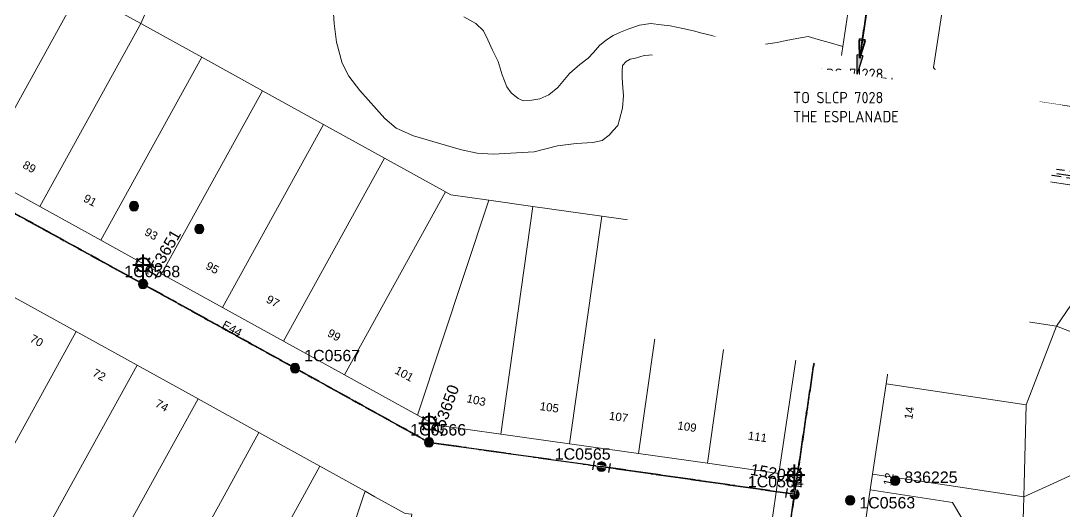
# Model space of a CAD drawing. Header units: metres. Extents: x 299834 to 302538, y 6172833 to 6174390.
# Drawn here: x 300750.6 to 300978.9, y 6173502.1 to 6173609.4 of the extents above; entities that cross this region are included whole.
import ezdxf
from ezdxf.enums import TextEntityAlignment as Align

# ---------------------------------------------------------------- set-up
doc = ezdxf.new("R2010")
doc.units = ezdxf.units.M
doc.linetypes.add('Cable Exist OH', pattern=[1, 1, 0])
doc.linetypes.add('Cable Exist UG', pattern=[8.2, 4, -1.2, 1.8, -1.2])
doc.layers.get('0').update_dxf_attribs({"color": 6})
doc.layers.add('Cadastre Land Parcels_SP_EXT', color=9, linetype='Continuous', lineweight=5)
doc.layers.add('Cadastre Roads_SP_EXT', color=9, linetype='Continuous', lineweight=5)
for name, color, linetype in [('Equip_SP_HV_EXT', 7, 'Continuous'), ('Equip_SP_SL_EXT', 7, 'Continuous'), ('Mains_HV_EXT', 7, 'Continuous'), ('Mains_LV_EXT', 7, 'Continuous'), ('Mains_SL_EXT', 7, 'Continuous'), ('Notes_HV_MISC', 7, 'Continuous'), ('Notes_LV_MISC', 7, 'Continuous'), ('Notes_SL_MISC', 7, 'Continuous'), ('OH_Details_SP_MISC', 7, 'Continuous'), ('SupportsOH_SP_TR_HV_LV_SL_EXT', 7, 'Continuous'), ('SupportsUG_SP_LV_SL_EXT', 7, 'Continuous')]:
    doc.layers.add(name, color=color, linetype=linetype)
doc.styles.add('COLUMN_LABEL', font='arial.ttf')
doc.styles.add('HVSW_LABEL', font='arial.ttf')
doc.styles.add('iecARIAL', font='arial.ttf', dxfattribs={"height": 2})
doc.styles.add('iecISOCP', font='isocp.shx')
doc.styles.add('POLE_LABEL', font='arial.ttf')
doc.styles.get("Standard").update_dxf_attribs({"font": 'arial.ttf'})

# ---------------------------------------------------------------- blocks, each defined once
blk = doc.blocks.new('COLUMN_EXT')
blk.add_hatch(color=256).paths.add_polyline_path([(-1.49, 1.48), (-1.49, -1.49), (1.48, -1.49), (1.48, 1.48)])
blk.add_lwpolyline([(-1.49, -1.49), (1.48, -1.49), (1.48, 1.48), (-1.49, 1.48)], close=True)
for tag, height, style, flags, p in [('ASSET_NUM', 2.5, 'COLUMN_LABEL', 8, (2, 2)), ('STRUCTURE_PLANT_NUMBER', 0.2, 'POLE_LABEL', 9, (1.81, 0.03)), ('STREET_CODE', 0.2, 'COLUMN_LABEL', 9, (1.81, -0.2))]:
    blk.add_attdef(tag, text='', height=height, dxfattribs=dict(style=style, flags=flags)).set_placement(p, align=Align.MIDDLE_LEFT)
at = {"flags": 1}
blk.add_attdef('Z', (1.81, -2.35), '', height=0.2, dxfattribs=at)
at = {"flags": 9}
for tag, p in [('COLUMN_TYPE', (1.81, -0.4)), ('OWNED_BY', (1.81, -0.6)), ('STATE', (1.81, -0.8)), ('USAGE', (1.81, -1)), ('STREETNAME', (1.81, -1.6)), ('SUBURB', (1.81, -1.8)), ('LEGEND', (1.81, -1.2)), ('LOCATION', (1.81, -1.4)), ('NOTES', (1.81, -2))]:
    blk.add_attdef(tag, text='', height=0.2, dxfattribs=at).set_placement(p, align=Align.MIDDLE_LEFT)
blk = doc.blocks.new('SL_LANTERN_EXT')
at = {"lineweight": 40}
for p, q in [((-1.46, 5.68), (-1.06, 5.28)), ((0, 1.97), (0, 6.47)), ((1.46, 5.68), (1.06, 5.28)), ((-2.25, 4.22), (2.25, 4.22)), ((-1.46, 2.76), (-1.06, 3.16)), ((0, 0), (0, 2.72)), ((1.46, 2.76), (1.06, 3.16))]:
    blk.add_line(p, q, dxfattribs=at)
blk.add_circle((0, 4.22), 1.5, dxfattribs=at)
at = {"style": 'iecARIAL', "flags": 8}
blk.add_attdef('ASSET_NUM', (1.5, 1.5), '', height=2.5, dxfattribs=at)
for tag, p, height, flags in [('OPERATING_VOLTAGE', (0.98, -1.65), 0.2, 9), ('ORIENTATION', (0.98, -1.85), 0.2, 9), ('OWNED_BY', (0.98, -2.05), 0.2, 9), ('STATE', (0.98, -2.25), 0.2, 9), ('CONSTRUCTED_VOLTAGE', (0.98, -0.65), 0.2, 9), ('CONTROL_TYPE', (0.98, -0.85), 0.2, 9), ('LANTERN_PURPOSE', (0.98, -1.05), 0.2, 9), ('LANTERN_TYPE', (0.98, -1.25), 0.2, 9), ('NO_PHASES', (0.98, -1.45), 0.2, 9), ('USAGE', (0.98, -2.45), 0.2, 9), ('LNUMBER', (2.18, -3.25), 2.5, 8), ('CEXIST', (0.98, -2.65), 0.2, 9), ('CNEW', (0.98, -2.85), 0.2, 9), ('CNUMBER', (0.98, -3.05), 0.2, 9), ('CREMOVE', (0.98, -3.25), 0.2, 9), ('CREPLACE', (0.98, -3.45), 0.2, 9), ('LKINGHEIGHT', (0.98, -3.65), 0.2, 9), ('LBRACKET', (0.98, -3.85), 0.2, 9), ('LBRACKETVOCAB', (0.98, -4.05), 0.2, 9), ('LCATEGORY', (0.98, -4.25), 0.2, 9), ('LCHARGE1', (0.98, -4.45), 0.2, 9), ('LCHARGE1PERCENT', (0.98, -4.65), 0.2, 9), ('LCHARGE2', (0.98, -4.85), 0.2, 9), ('LCHARGE2PERCENT', (0.98, -5.05), 0.2, 9), ('LCHARGE3', (0.98, -5.25), 0.2, 9), ('LCHARGE3PERCENT', (0.98, -5.45), 0.2, 9), ('LEXIST', (0.98, -5.65), 0.2, 9), ('LLAMP', (0.98, -5.85), 0.2, 9), ('LLAMPVOCAB', (0.98, -6.05), 0.2, 9), ('LMAST', (0.98, -6.25), 0.2, 9), ('LMASTVOCAB', (0.98, -6.45), 0.2, 9), ('LNEW', (0.98, -6.65), 0.2, 9), ('LANTNUMBER', (0.98, -6.85), 0.2, 9), ('STREETNAME', (0.98, -9.25), 0.2, 9), ('LOUTREACH', (0.98, -7.25), 0.2, 9), ('LOUTREACHVOCAB', (0.98, -7.45), 0.2, 9), ('LRATECODE', (0.98, -7.65), 0.2, 9), ('LREMOVE', (0.98, -7.85), 0.2, 9), ('LREPLACE', (0.98, -8.05), 0.2, 9), ('LTYPE', (0.98, -8.25), 0.2, 9), ('LTYPEVOCAB', (0.98, -8.45), 0.2, 9), ('LEGEND', (0.98, -8.65), 0.2, 9), ('LOCATION', (0.98, -8.85), 0.2, 9), ('NOTES', (0.98, -9.05), 0.2, 9), ('SUBURB', (0.98, -9.45), 0.2, 1)]:
    blk.add_attdef(tag, p, '', height=height, dxfattribs=dict(flags=flags))
blk = doc.blocks.new('SL_NIGHTWATCH_EXT')
at = {"lineweight": 40}
h = blk.add_hatch(color=256, dxfattribs=at)
h.paths.add_polyline_path([(0.39, 1.96, 0.098491), (-0.39, 1.96), (-0.2, 0.98, -0.098491), (0.19, 0.98)])
h.paths.add_polyline_path([(0.55, 0.83, -0.098491), (0.83, 0.56), (1.66, 1.11, 0.098491), (1.11, 1.66)])
h.paths.add_polyline_path([(0.98, 0.2, -0.098491), (0.98, -0.19), (1.96, -0.39, 0.098491), (1.96, 0.39)])
h.paths.add_polyline_path([(0.83, -0.55, -0.098491), (0.56, -0.83), (1.11, -1.66, 0.098491), (1.66, -1.11)])
h.paths.add_polyline_path([(-0.19, -0.98), (-0.39, -1.96, 0.098491), (0.39, -1.96), (0.2, -0.98, -0.098491)])
h.paths.add_polyline_path([(-0.83, -0.56), (-1.66, -1.11, 0.098491), (-1.11, -1.66), (-0.55, -0.83, -0.098491)])
h.paths.add_polyline_path([(-0.98, 0.19), (-1.96, 0.39, 0.098491), (-1.96, -0.39), (-0.98, -0.2, -0.098491)])
h.paths.add_polyline_path([(-1.11, 1.66, 0.098491), (-1.66, 1.11), (-0.83, 0.55, -0.098491), (-0.56, 0.83)])
for p, q in [((-1.16, 1.63), (-1.16, 1.63, 0)), ((-1.1, 1.64), (-1.1, 1.64, 0)), ((1.08, 1.63), (1.08, 1.63, 0)), ((-0.86, -0.57), (-0.86, -0.57, 0)), ((0.82, -0.57), (0.82, -0.57, 0)), ((1.13, -1.65), (1.13, -1.65, 0)), ((1.96, -0.37), (1.96, -0.37, 0))]:
    blk.add_line(p, q, dxfattribs=at)
for points in [[(-0.98, 0.19, 0.098491), (-0.98, -0.2), (-1.96, -0.39, -0.098491), (-1.96, 0.39)], [(-0.56, 0.83, 0.098491), (-0.83, 0.55), (-1.66, 1.11, -0.098491), (-1.11, 1.66)], [(-0.2, 0.98, -0.098491), (0.19, 0.98), (0.39, 1.96, 0.098491), (-0.39, 1.96)], [(0.83, 0.56), (1.66, 1.11, 0.098491), (1.11, 1.66), (0.55, 0.83, -0.098491)], [(0.98, -0.19), (1.96, -0.39, 0.098491), (1.96, 0.39), (0.98, 0.2, -0.098491)], [(-0.83, -0.56, 0.098491), (-0.55, -0.83), (-1.11, -1.66, -0.098491), (-1.66, -1.11)], [(0.2, -0.98), (0.39, -1.96, -0.098491), (-0.39, -1.96), (-0.19, -0.98, 0.098491)], [(0.56, -0.83), (1.11, -1.66, 0.098491), (1.66, -1.11), (0.83, -0.55, -0.098491)]]:
    blk.add_lwpolyline(points, format="xyb", close=True, dxfattribs=at)
blk.add_circle((0, 0), 1, dxfattribs=at)
blk = doc.blocks.new('POLE_EXT')
blk.add_hatch(color=256).paths.add_polyline_path([(-1, 0, 1), (1, 0, 1)])
blk.add_lwpolyline([(-1, 0, 1), (1, 0, 1)], format="xyb", close=True)
for tag, height, flags, p in [('pNumber', 2.5, 8, (-17.84, 2.07)), ('OWNED_BY', 0.2, 9, (1.35, -0.4)), ('SPECIAL_USE', 0.2, 9, (1.35, -0.8)), ('STATE', 0.2, 9, (1.35, -1)), ('cLV', 0.2, 9, (1.35, -1.4)), ('hDepth', 0.2, 9, (1.35, -1.6)), ('hDia', 0.2, 9, (1.35, -1.8)), ('cHV', 0.2, 9, (1.35, -2)), ('PARENT', 0.2, 9, (1.35, -0.6)), ('USAGE', 0.2, 9, (1.35, -1.2)), ('LBRACKET', 0.2, 9, (1.35, -2.2)), ('cLinedev', 0.2, 9, (1.35, -3.4)), ('pExisting', 0.2, 9, (1.35, -3.8)), ('pFooting', 0.2, 9, (1.35, -4.4)), ('pNew', 0.2, 9, (1.35, -4.6)), ('LExisting', 0.2, 9, (1.35, -2.4)), ('LANTNUMBER', 0.2, 9, (1.35, -2.6)), ('LOther', 0.2, 9, (1.35, -2.8)), ('LRemove', 0.2, 9, (1.35, -3)), ('LEGEND', 0.2, 9, (1.35, -3.2)), ('LOCATION', 0.2, 9, (1.35, -3.6)), ('PFNUMBER', 0.2, 9, (1.35, -4)), ('NEWPFNUMBER', 0.2, 9, (1.35, -4.2)), ('pRelocate', 0.2, 9, (1.35, -5)), ('pRemove', 0.2, 9, (1.35, -5.2)), ('pReplace', 0.2, 9, (1.35, -5.4)), ('pStay', 0.2, 9, (1.35, -5.6)), ('pType', 0.2, 9, (1.35, -5.8)), ('cspan', 0.2, 9, (1.35, -6)), ('STREETNAME', 0.2, 9, (1.35, -6.2)), ('SUBURB', 0.2, 9, (1.35, -6.4)), ('NOTES', 0.2, 9, (1.35, -6.6)), ('MAINTAINED_BY', 0.2, 9, (1.36, -6.81)), ('OPERATED_BY', 0.2, 9, (1.36, -7.01))]:
    blk.add_attdef(tag, text='', height=height, dxfattribs=dict(flags=flags)).set_placement(p, align=Align.MIDDLE_LEFT)
at = {"style": 'POLE_LABEL'}
for tag, height, flags, p in [('ASSET_NUM', 2.5, 8, (2, 2)), ('STRUCTURE_PLANT_NUMBER', 0.2, 9, (1.35, 0.03)), ('STREET_CODE', 0.2, 9, (1.35, -0.2))]:
    blk.add_attdef(tag, text='', height=height, dxfattribs=dict(at, flags=flags)).set_placement(p, align=Align.MIDDLE_LEFT)
at = {"flags": 1}
blk.add_attdef('Z', (1.35, -7.33), '', height=0.2, dxfattribs=at)
blk = doc.blocks.new('HV_ABS_CLOSED_EXT')
blk.add_line((-3, 6.87), (3, 6.87))
blk.add_circle((0, 6.87), 1.8)
at = {"style": 'HVSW_LABEL'}
for tag, height, flags, p in [('ASSET_NUM', 3.5, 8, (2, 2)), ('STREET_CODE', 0.2, 9, (0, -0.2))]:
    blk.add_attdef(tag, text='', height=height, dxfattribs=dict(at, flags=flags)).set_placement(p, align=Align.MIDDLE_LEFT)
at = {"flags": 1}
blk.add_attdef('Z', (0, 0), '', height=0.2, dxfattribs=at)
at = {"flags": 9}
for tag, p in [('ACTUAL_STATUS', (0, -0.4)), ('CONSTRUCTED_VOLTAGE', (0, -0.6)), ('OPERATING_VOLTAGE', (0, -1)), ('ORIENTATION', (0, -1.2)), ('OWNED_BY', (0, -1.4)), ('STATE', (0, -1.6)), ('SWITCH_TYPE', (0, -1.8)), ('NO_PHASES', (0, -0.8)), ('USAGE', (0, -2)), ('LEGEND', (0, -2.2)), ('STREETNAME', (0, -2.6)), ('SUBURB', (0, -2.8)), ('LOCATION', (0, -2.4)), ('NOTES', (0, -3))]:
    blk.add_attdef(tag, text='', height=0.2, dxfattribs=at).set_placement(p, align=Align.MIDDLE_LEFT)
blk = doc.blocks.new('End Shackle_EXT')
at = {"flags": 9}
blk.add_attdef('NOTES', text='', height=0.2, dxfattribs=at).set_placement((0, -1.6), align=Align.MIDDLE_LEFT)
blk.add_wipeout([(0, 0.25), (1.81, 0.25), (1.82, -0.25), (0, -0.25)])
blk.add_line((1.81, -1), (1.81, 1))
at = {"flags": 1}
blk.add_attdef('Z', (0, 0), '', height=0.2, dxfattribs=at)
at = {"flags": 9}
for tag, p in [('CONNECTOR_TYPE', (0, 0)), ('CONSTRUCTED_VOLTAGE', (0, -0.2)), ('OPERATING_VOLTAGE', (0, -0.6)), ('ORIENTATION', (0, -0.8)), ('OWNED_BY', (0, -1)), ('STATE', (0, -1.2)), ('NO_PHASES', (0, -0.4)), ('USAGE', (0, -1.4))]:
    blk.add_attdef(tag, text='', height=0.2, dxfattribs=at).set_placement(p, align=Align.MIDDLE_LEFT)
blk = doc.blocks.new('*U150')
blk.add_hatch(color=256).paths.add_polyline_path([(0.64, -0.1), (-0.64, 0.1), (-0.62, -4.16)])
for p, q in [((0.64, -0.1), (-0.64, 0.1)), ((-0.62, -4.16), (-0.64, 0.1)), ((0.64, -0.1), (-0.62, -4.16))]:
    blk.add_line(p, q)
at = {"color": 250}
blk.add_wipeout([(39.25, -10.16), (32.12, -57.38), (-43.75, -45.96), (-36.62, 1.26)], dxfattribs=at)
blk = doc.blocks.new('*U155')
blk.add_hatch(color=256).paths.add_polyline_path([(0.64, -0.1), (-0.64, 0.1), (-0.62, -4.16)])
for p, q in [((0.64, -0.1), (-0.64, 0.1)), ((-0.62, -4.16), (-0.64, 0.1)), ((0.64, -0.1), (-0.62, -4.16))]:
    blk.add_line(p, q)
at = {"color": 250}
blk.add_wipeout([(44.23, -10.91), (34.7, -74.04), (-54.55, -60.6), (-45.02, 2.53)], dxfattribs=at)

msp = doc.modelspace()

# ---------------------------------------------------------------- linework, layer by layer
at = {"layer": 'Cadastre Land Parcels_SP_EXT', "linetype": 'Continuous'}
for p, q in [((300957.25, 6173645.2), (300950.35, 6173599.22)), ((300788.02, 6173634.26), (300776.8, 6173608.83)), ((300819.14, 6173608.82), (300818.88, 6173612.11)), ((300930.48, 6173603.82), (300931.57, 6173611.09)), ((300776.8, 6173608.83), (300790.14, 6173601.46)), ((300819.62, 6173604.73), (300819.14, 6173608.82)), ((300847.55, 6173610.26), (300850.17, 6173608.81)), ((300850.17, 6173608.81), (300851.8, 6173607.24)), ((300885.96, 6173608.48), (300888.45, 6173608.83)), ((300888.45, 6173608.83), (300890.75, 6173608.57)), ((300851.8, 6173607.24), (300852.74, 6173605.26)), ((300880.2, 6173606.18), (300881.79, 6173606.91)), ((300881.79, 6173606.91), (300883.67, 6173607.64)), ((300883.67, 6173607.64), (300885.96, 6173608.48)), ((300890.75, 6173608.57), (300892.65, 6173608.31)), ((300892.65, 6173608.31), (300895.46, 6173607.76)), ((300895.46, 6173607.76), (300897.77, 6173607.21)), ((300897.77, 6173607.21), (300899.58, 6173606.74)), ((300899.58, 6173606.74), (300901.79, 6173606.18)), ((300820.91, 6173600.16), (300819.62, 6173604.73)), ((300852.74, 6173605.26), (300853.78, 6173602.98)), ((300877.24, 6173604.02), (300878.72, 6173605.25)), ((300878.72, 6173605.25), (300880.2, 6173606.18)), ((300901.79, 6173606.18), (300904.2, 6173605.33)), ((300904.2, 6173605.33), (300906.91, 6173604.58)), ((300906.91, 6173604.58), (300909.52, 6173604.13)), ((300911.62, 6173604.07), (300913.52, 6173604.31)), ((300913.52, 6173604.31), (300916.11, 6173604.66)), ((300916.11, 6173604.66), (300918.1, 6173605.09)), ((300918.1, 6173605.09), (300920.39, 6173605.54)), ((300920.39, 6173605.54), (300922.88, 6173605.98)), ((300922.88, 6173605.98), (300925.09, 6173605.32)), ((300925.09, 6173605.32), (300927.5, 6173604.67)), ((300927.5, 6173604.67), (300930.48, 6173603.82)), ((300853.78, 6173602.98), (300855.03, 6173600.51)), ((300874.7, 6173601.28), (300875.87, 6173602.5)), ((300875.87, 6173602.5), (300877.24, 6173604.02)), ((300890.1, 6173602.07), (300887, 6173601.81)), ((300893.59, 6173602.14), (300890.1, 6173602.07)), ((300896.29, 6173601.99), (300893.59, 6173602.14)), ((300898.89, 6173601.74), (300896.29, 6173601.99)), ((300909.52, 6173604.13), (300911.62, 6173604.07)), ((300790.14, 6173601.46), (300803.48, 6173594.09)), ((300822.36, 6173597.29), (300820.91, 6173600.16)), ((300855.03, 6173600.51), (300855.88, 6173597.63)), ((300870.66, 6173597.9), (300872.93, 6173599.84)), ((300872.93, 6173599.84), (300874.7, 6173601.28)), ((300882.25, 6173599.62), (300882.17, 6173598.43)), ((300883.03, 6173600.54), (300882.25, 6173599.62)), ((300883.92, 6173601.05), (300883.03, 6173600.54)), ((300885.12, 6173601.28), (300883.92, 6173601.05)), ((300887, 6173601.81), (300885.12, 6173601.28)), ((300901.29, 6173601.68), (300898.89, 6173601.74)), ((300903.19, 6173601.52), (300901.29, 6173601.68)), ((300904.9, 6173601.15), (300903.19, 6173601.52)), ((300907.21, 6173600.4), (300904.9, 6173601.15)), ((300908.62, 6173599.63), (300907.21, 6173600.4)), ((300909.64, 6173598.84), (300908.62, 6173599.63)), ((300926.9, 6173599.87), (300925.01, 6173599.24)), ((300928.57, 6173601.3), (300926.9, 6173599.87)), ((300928.44, 6173590.19), (300930.05, 6173600.9)), ((300930.05, 6173600.9), (300928.57, 6173601.3)), ((300855.88, 6173597.63), (300856.93, 6173594.95)), ((300868.12, 6173594.86), (300870.66, 6173597.9)), ((300882.17, 6173598.43), (300882.2, 6173596.93)), ((300910.75, 6173597.97), (300909.64, 6173598.84)), ((300912.16, 6173597.2), (300910.75, 6173597.97)), ((300923.23, 6173598.4), (300921.26, 6173597.17)), ((300925.01, 6173599.24), (300923.23, 6173598.4)), ((300950.35, 6173599.22), (300953.71, 6173594.67)), ((300824.72, 6173594.14), (300822.36, 6173597.29)), ((300882.2, 6173596.93), (300882.34, 6173594.73)), ((300914.07, 6173596.53), (300912.16, 6173597.2)), ((300916.08, 6173596.37), (300914.07, 6173596.53)), ((300917.57, 6173596.5), (300916.08, 6173596.37)), ((300919.67, 6173596.64), (300917.57, 6173596.5)), ((300921.26, 6173597.17), (300919.67, 6173596.64)), ((300803.48, 6173594.09), (300816.82, 6173586.72)), ((300830.23, 6173588.05), (300824.72, 6173594.14)), ((300856.93, 6173594.95), (300857.85, 6173593.67)), ((300857.85, 6173593.67), (300859.38, 6173592.39)), ((300864.17, 6173592.38), (300866.16, 6173593.22)), ((300866.16, 6173593.22), (300868.12, 6173594.86)), ((300882.48, 6173593.04), (300882.23, 6173590.33)), ((300882.34, 6173594.73), (300882.48, 6173593.04)), ((300953.71, 6173594.67), (301003.16, 6173587.26)), ((300859.38, 6173592.39), (300860.58, 6173591.92)), ((300860.58, 6173591.92), (300862.38, 6173592.05)), ((300862.38, 6173592.05), (300864.17, 6173592.38)), ((300882.23, 6173590.33), (300881.58, 6173587.83)), ((300925.81, 6173572.59), (300928.44, 6173590.19)), ((300816.82, 6173586.72), (300830.16, 6173579.35)), ((300832.67, 6173585.9), (300830.23, 6173588.05)), ((300881.2, 6173586.52), (300880.22, 6173585.4)), ((300881.58, 6173587.83), (300881.2, 6173586.52)), ((300836.49, 6173584.27), (300832.67, 6173585.9)), ((300843.72, 6173582.11), (300836.49, 6173584.27)), ((300879.34, 6173584.39), (300877.77, 6173583.26)), ((300880.22, 6173585.4), (300879.34, 6173584.39)), ((300847.04, 6173581.18), (300843.72, 6173582.11)), ((300868, 6173582.07), (300862.93, 6173580.78)), ((300872.09, 6173582.55), (300868, 6173582.07)), ((300875.78, 6173582.82), (300872.09, 6173582.55)), ((300877.77, 6173583.26), (300875.78, 6173582.82)), ((300830.16, 6173579.35), (300843.5, 6173571.98)), ((300850.45, 6173580.44), (300847.04, 6173581.18)), ((300853.95, 6173580.21), (300850.45, 6173580.44)), ((300862.93, 6173580.78), (300853.95, 6173580.21)), ((300923.94, 6173560.12), (300925.81, 6173572.59)), ((300843.5, 6173571.98), (300844.69, 6173571.33)), ((300844.69, 6173571.33), (300853, 6173570.15)), ((300853, 6173570.15), (300862.63, 6173568.79)), ((300862.63, 6173568.79), (300877.72, 6173566.66)), ((300877.72, 6173566.66), (300892.8, 6173564.52)), ((300892.8, 6173564.52), (300907.89, 6173562.39)), ((300907.89, 6173562.39), (300923.94, 6173560.12))]:
    msp.add_line(p, q, dxfattribs=at)
msp.add_lwpolyline([(300750.12, 6173623.57), (300763.46, 6173616.2), (300776.8, 6173608.83), (300788.02, 6173634.26), (300786.97, 6173635.78), (300786.25, 6173636.67), (300783.19, 6173639.91), (300779.93, 6173643.05), (300777.07, 6173646.4), (300774, 6173650.05), (300770.03, 6173653.77), (300766.76, 6173657.12), (300764.72, 6173659.28), (300761.97, 6173662.03), (300758.42, 6173664.76), (300755.57, 6173667.21), (300752.95, 6173668.56), (300751.03, 6173669.33), (300748.92, 6173669.69)], dxfattribs=at)
msp.add_lwpolyline([(300750.12, 6173623.57), (300763.46, 6173616.2), (300776.8, 6173608.83), (300788.02, 6173634.26), (300786.97, 6173635.78), (300786.25, 6173636.67), (300783.19, 6173639.91), (300779.93, 6173643.05), (300777.07, 6173646.4), (300774, 6173650.05), (300770.03, 6173653.77), (300766.76, 6173657.12), (300764.72, 6173659.28), (300761.97, 6173662.03), (300758.42, 6173664.76), (300755.57, 6173667.21), (300752.95, 6173668.56), (300751.03, 6173669.33), (300748.92, 6173669.69)], dxfattribs=at)
for points in [[(300763.46, 6173616.2), (300750.12, 6173623.57), (300728.01, 6173583.54), (300741.35, 6173576.17), (300763.46, 6173616.2)], [(300776.8, 6173608.83), (300763.46, 6173616.2), (300741.35, 6173576.17), (300754.69, 6173568.8), (300776.8, 6173608.83)], [(300790.14, 6173601.46), (300776.8, 6173608.83), (300754.69, 6173568.8), (300768.03, 6173561.43), (300790.14, 6173601.46)], [(300803.48, 6173594.09), (300790.14, 6173601.46), (300768.03, 6173561.43), (300781.37, 6173554.07), (300803.48, 6173594.09)], [(300816.82, 6173586.72), (300803.48, 6173594.09), (300781.37, 6173554.07), (300794.71, 6173546.7), (300816.82, 6173586.72)], [(300830.16, 6173579.35), (300816.82, 6173586.72), (300794.71, 6173546.7), (300808.05, 6173539.33), (300830.16, 6173579.35)], [(300843.5, 6173571.98), (300830.16, 6173579.35), (300808.05, 6173539.33), (300821.39, 6173531.96), (300843.5, 6173571.98)], [(300971.47, 6173574.82), (300951.19, 6173577.86), (300946.64, 6173574.5), (300942.64, 6173547.79), (300962.42, 6173544.83), (300971.47, 6173574.82)], [(300996.68, 6173571.04), (300971.47, 6173574.82), (300962.42, 6173544.83), (300977.25, 6173542.61), (300996.68, 6173571.04)], [(300853, 6173570.15), (300844.69, 6173571.33), (300843.5, 6173571.98), (300821.39, 6173531.96), (300837.4, 6173523.12), (300853, 6173570.15)], [(300862.63, 6173568.79), (300853, 6173570.15), (300837.4, 6173523.12), (300841.19, 6173521.03), (300855.59, 6173518.99), (300862.63, 6173568.79)], [(301017.97, 6173563.14), (301016.54, 6173564.16), (301015.08, 6173565.12), (301013.58, 6173566.01), (301012.03, 6173566.82), (301010.45, 6173567.57), (301008.84, 6173568.25), (301007.2, 6173568.85), (301005.54, 6173569.37), (301003.85, 6173569.82), (301002.14, 6173570.2), (301000.42, 6173570.49), (300996.68, 6173571.04), (300977.25, 6173542.61), (300989.2, 6173538.02), (301017.97, 6173563.14)], [(300877.72, 6173566.66), (300862.63, 6173568.79), (300855.59, 6173518.99), (300870.68, 6173516.86), (300877.72, 6173566.66)], [(300892.8, 6173564.52), (300877.72, 6173566.66), (300870.68, 6173516.86), (300885.77, 6173514.73), (300892.8, 6173564.52)], [(300907.89, 6173562.39), (300892.8, 6173564.52), (300885.77, 6173514.73), (300900.86, 6173512.59), (300907.89, 6173562.39)], [(300923.94, 6173560.12), (300907.89, 6173562.39), (300900.86, 6173512.59), (300916.49, 6173510.38), (300923.94, 6173560.12)], [(300741.78, 6173503.61), (300762.66, 6173541.42), (300749.32, 6173548.79), (300727.22, 6173508.77), (300736.83, 6173503.46), (300740.56, 6173501.4), (300741.78, 6173503.61)], [(300977.25, 6173542.61), (300962.42, 6173544.83), (300942.64, 6173547.79), (300939.97, 6173529.99), (300970.63, 6173525.4), (300977.25, 6173542.61)], [(300976.51, 6173508.19), (301000.86, 6173519.32), (301001.55, 6173520.97), (301002.31, 6173522.58), (301003.16, 6173524.16), (301004.08, 6173525.68), (301005.07, 6173527.17), (301006.14, 6173528.59), (301007.09, 6173529.71), (301008.11, 6173530.76), (300989.2, 6173538.02), (300977.25, 6173542.61), (300970.63, 6173525.4), (300970.16, 6173508.05), (300970.09, 6173505.25), (300976.51, 6173508.19)], [(300759.39, 6173503.97), (300776, 6173534.05), (300762.66, 6173541.42), (300741.78, 6173503.61), (300740.56, 6173501.4), (300753.9, 6173494.03), (300759.39, 6173503.97)], [(300777, 6173504.35), (300789.34, 6173526.69), (300776, 6173534.05), (300759.39, 6173503.97), (300753.9, 6173494.03), (300767.24, 6173486.67), (300777, 6173504.35)], [(300970.16, 6173508.05), (300970.63, 6173525.4), (300939.97, 6173529.99), (300937.01, 6173510.21), (300953.76, 6173507.7), (300970.09, 6173505.25), (300970.16, 6173508.05)], [(300794.59, 6173504.68), (300802.68, 6173519.32), (300789.34, 6173526.69), (300777, 6173504.35), (300767.24, 6173486.67), (300780.58, 6173479.3), (300794.59, 6173504.68)], [(300812.19, 6173505.02), (300816.02, 6173511.95), (300802.68, 6173519.32), (300794.59, 6173504.68), (300780.58, 6173479.3), (300793.92, 6173471.93), (300812.19, 6173505.02)], [(301003.01, 6173507.09), (301002.33, 6173508.01), (301001.78, 6173508.87), (301001.63, 6173509.14), (301001.19, 6173510.02), (301000.82, 6173510.94), (301000.53, 6173511.89), (301000.32, 6173512.86), (301000.18, 6173513.84), (301000.11, 6173514.77), (301000.12, 6173515.7), (301000.19, 6173516.62), (301000.35, 6173517.54), (301000.57, 6173518.44), (301000.86, 6173519.32), (300976.51, 6173508.19), (300970.09, 6173505.25), (300969.48, 6173482.54), (300984.88, 6173478.21), (301003.01, 6173507.09)], [(300825.47, 6173505.22), (300825.89, 6173506.49), (300816.02, 6173511.95), (300812.19, 6173505.02), (300793.92, 6173471.93), (300807.26, 6173464.56), (300811.26, 6173462.35), (300825.47, 6173505.22)], [(300970.09, 6173505.25), (300953.76, 6173507.7), (300937.01, 6173510.21), (300936.49, 6173506.75), (300954.52, 6173504.05), (300956.53, 6173500.6), (300954.45, 6173486.76), (300969.48, 6173482.54), (300970.09, 6173505.25)], [(300836.14, 6173501.43), (300834.7, 6173501.63), (300828.07, 6173505.29), (300825.89, 6173506.49), (300825.47, 6173505.22), (300811.26, 6173462.35), (300819.96, 6173457.54), (300829.74, 6173456.16), (300836.14, 6173501.43)], [(300956.53, 6173500.6), (300954.52, 6173504.05), (300936.49, 6173506.75), (300934.34, 6173492.41), (300954.45, 6173486.76), (300956.53, 6173500.6)]]:
    msp.add_lwpolyline(points, close=True, dxfattribs=at)
at = {"layer": 'Cadastre Roads_SP_EXT', "linetype": 'Continuous'}
for p, q in [((300950.35, 6173599.22), (300957.25, 6173645.2)), ((300931.57, 6173611.09), (300930.48, 6173603.82)), ((300930.48, 6173603.82), (300930.05, 6173600.9)), ((300930.05, 6173600.9), (300928.44, 6173590.19)), ((301003.16, 6173587.26), (300953.71, 6173594.67)), ((300951.19, 6173577.86), (300971.47, 6173574.82)), ((300971.47, 6173574.82), (300996.68, 6173571.04))]:
    msp.add_line(p, q, dxfattribs=at)
for points in [[(300915.05, 6173500.73), (300916.03, 6173507.27), (300916.49, 6173510.38), (300900.86, 6173512.59), (300885.77, 6173514.73), (300870.68, 6173516.86), (300855.59, 6173518.99), (300841.19, 6173521.03), (300837.4, 6173523.12), (300821.39, 6173531.96), (300808.05, 6173539.33), (300794.71, 6173546.7), (300781.37, 6173554.07), (300768.03, 6173561.43), (300754.69, 6173568.8), (300741.35, 6173576.17)], [(300749.32, 6173548.79), (300762.66, 6173541.42), (300776, 6173534.05), (300789.34, 6173526.69), (300802.68, 6173519.32), (300816.02, 6173511.95), (300825.89, 6173506.49), (300828.07, 6173505.29), (300834.7, 6173501.63)]]:
    msp.add_lwpolyline(points, dxfattribs=at)
at = {"layer": 'Mains_HV_EXT', "linetype": 'Cable Exist OH'}
msp.add_line((300931.54, 6173583.84), (300935.93, 6173613.16), dxfattribs=at)
msp.add_lwpolyline([(300925.15, 6173541.22), (300931.54, 6173583.84)], dxfattribs=at)
at = {"layer": 'Mains_HV_EXT', "linetype": 'Cable Exist UG'}
msp.add_lwpolyline([(300931.54, 6173583.84), (300989.69, 6173575.1), (301002.19, 6173573.19), (301007.66, 6173571.87), (301010.68, 6173570.76), (301013.2, 6173569.62), (301016.39, 6173567.87), (301018.9, 6173566.2), (301021.71, 6173564.04), (301025.36, 6173560.53), (301030.16, 6173554.36), (301046.41, 6173535.4), (301055.06, 6173523.33)], dxfattribs=at)
at = {"layer": 'Mains_HV_EXT', "linetype": 'Continuous'}
msp.add_lwpolyline([(300931.21, 6173581.66, 0.460473), (300933.67, 6173583.5)], format="xyb", dxfattribs=at)
at = {"layer": 'Mains_LV_EXT', "linetype": 'Cable Exist OH'}
for p, q in [((300931.54, 6173583.84), (300935.93, 6173613.16)), ((300925.15, 6173541.22), (300931.54, 6173583.84))]:
    msp.add_line(p, q, dxfattribs=at)
for points in [[(300720.64, 6173582.99), (300777.31, 6173551.81)], [(300777.31, 6173551.81), (300810.58, 6173533.41)], [(300810.58, 6173533.41), (300839.9, 6173517.17)]]:
    msp.add_lwpolyline(points, dxfattribs=at)
at = {"layer": 'Mains_LV_EXT', "linetype": 'Cable Exist UG'}
msp.add_lwpolyline([(301019.2, 6173564.75), (301012.97, 6173568.54), (301004.74, 6173571.58), (300997.47, 6173572.95), (300971.75, 6173576.8)], dxfattribs=at)
at = {"layer": 'Mains_SL_EXT', "linetype": 'Cable Exist OH'}
msp.add_line((300935.93, 6173613.16), (300931.54, 6173583.84), dxfattribs=at)
for points in [[(300705.99, 6173589.46), (300720.64, 6173582.99), (300777.31, 6173551.81)], [(300777.31, 6173551.81), (300810.58, 6173533.41), (300839.9, 6173517.17)]]:
    msp.add_lwpolyline(points, dxfattribs=at)
at = {"layer": 'Mains_SL_EXT', "linetype": 'Cable Exist UG'}
for points in [[(300931.54, 6173583.84), (300934.14, 6173581.85), (300951.41, 6173579.33), (300951.41, 6173579.33), (300969.58, 6173576.61), (300971.75, 6173576.8)], [(300971.75, 6173576.8), (300974.3, 6173575.92), (300974.3, 6173575.92), (300996.92, 6173572.51)]]:
    msp.add_lwpolyline(points, dxfattribs=at)
at = {"layer": 'OH_Details_SP_MISC', "color": 7, "linetype": 'Continuous', "flags": 128}
msp.add_lwpolyline([(300828.59, 6173698.87), (300855.88, 6173683.23), (300881.36, 6173668.54), (300910.22, 6173664.44), (300942.95, 6173659.95), (300935.93, 6173613.16), (300931.54, 6173583.84)], dxfattribs=at)

# ---------------------------------------------------------------- block references
at = {"layer": 'Equip_SP_HV_EXT'}
ref = msp.add_blockref('HV_ABS_CLOSED_EXT', (300925.15, 6173541.22), dxfattribs=dict(at, rotation=80.33332100925192))
ref.add_attrib('ASSET_NUM', '71228', dxfattribs={"layer": '0', "height": 3.5, "style": 'HVSW_LABEL'}).set_placement((300927.15, 6173541.47), align=Align.TOP_RIGHT)
at = {"layer": 'Equip_SP_SL_EXT'}
for name in ['SL_LANTERN_EXT', 'SL_NIGHTWATCH_EXT']:
    msp.add_blockref(name, (300971.75, 6173576.8), dxfattribs=at)
ref = msp.add_blockref('SL_LANTERN_EXT', (300777.31, 6173551.81), dxfattribs=at)
ref.add_attrib('ASSET_NUM', '153651', dxfattribs={"layer": '0', "height": 2.5, "rotation": 60.0241, "style": 'iecARIAL'}).set_placement((300778.81, 6173553.31), align=Align.MIDDLE_LEFT)
ref = msp.add_blockref('SL_LANTERN_EXT', (300839.9, 6173517.17), dxfattribs=at)
ref.add_attrib('ASSET_NUM', '153650', dxfattribs={"layer": '0', "height": 2.5, "rotation": 70.0282, "style": 'iecARIAL'}).set_placement((300841.4, 6173518.67), align=Align.MIDDLE_LEFT)
ref = msp.add_blockref('SL_LANTERN_EXT', (300919.91, 6173505.83), dxfattribs=at)
ref.add_attrib('ASSET_NUM', '152023', dxfattribs={"layer": '0', "height": 2.5, "rotation": 349.996, "style": 'iecARIAL'}).set_placement((300921.41, 6173507.33), align=Align.BOTTOM_RIGHT)
at = {"layer": 'SupportsOH_SP_TR_HV_LV_SL_EXT'}
for p in [(300931.54, 6173583.84), (300775.31, 6173568.85), (300789.64, 6173563.86)]:
    msp.add_blockref('POLE_EXT', p, dxfattribs=at)
ref = msp.add_blockref('POLE_EXT', (300777.31, 6173551.81), dxfattribs=at)
ref.add_attrib('ASSET_NUM', '1C0568', dxfattribs={"layer": '0', "height": 2.5, "style": 'POLE_LABEL'}).set_placement((300779.31, 6173552.56), align=Align.BOTTOM_CENTER)
ref = msp.add_blockref('POLE_EXT', (300925.15, 6173541.22), dxfattribs=at)
ref.add_attrib('ASSET_NUM', '1C0580', dxfattribs={"layer": '0', "height": 2.5, "style": 'POLE_LABEL'}).set_placement((300927.15, 6173541.97), align=Align.BOTTOM_CENTER)
ref = msp.add_blockref('POLE_EXT', (300944.23, 6173546.01), dxfattribs=at)
ref.add_attrib('ASSET_NUM', '876394', dxfattribs={"layer": '0', "height": 2.5, "style": 'POLE_LABEL'}).set_placement((300946.23, 6173546.76), align=Align.TOP_LEFT)
ref = msp.add_blockref('POLE_EXT', (300810.58, 6173533.41), dxfattribs=at)
ref.add_attrib('ASSET_NUM', '1C0567', dxfattribs={"layer": '0', "height": 2.5, "style": 'POLE_LABEL'}).set_placement((300812.58, 6173534.16), align=Align.BOTTOM_LEFT)
ref = msp.add_blockref('POLE_EXT', (300839.9, 6173517.17), dxfattribs=at)
ref.add_attrib('ASSET_NUM', '1C0566', dxfattribs={"layer": '0', "height": 2.5, "style": 'POLE_LABEL'}).set_placement((300841.9, 6173517.92), align=Align.BOTTOM_CENTER)
ref = msp.add_blockref('POLE_EXT', (300877.65, 6173511.88), dxfattribs=at)
ref.add_attrib('ASSET_NUM', '1C0565', dxfattribs={"layer": '0', "height": 2.5, "style": 'POLE_LABEL'}).set_placement((300879.65, 6173512.63), align=Align.BOTTOM_RIGHT)
ref = msp.add_blockref('POLE_EXT', (300941.94, 6173508.8), dxfattribs=at)
ref.add_attrib('ASSET_NUM', '836225', dxfattribs={"layer": '0', "height": 2.5, "style": 'POLE_LABEL'}).set_placement((300943.94, 6173509.55), align=Align.MIDDLE_LEFT)
ref = msp.add_blockref('POLE_EXT', (300919.91, 6173505.83), dxfattribs=at)
ref.add_attrib('ASSET_NUM', '1C0564', dxfattribs={"layer": '0', "height": 2.5, "style": 'POLE_LABEL'}).set_placement((300921.91, 6173506.58), align=Align.BOTTOM_RIGHT)
ref = msp.add_blockref('POLE_EXT', (300932.09, 6173504.47), dxfattribs=at)
ref.add_attrib('ASSET_NUM', '1C0563', dxfattribs={"layer": '0', "height": 2.5, "style": 'POLE_LABEL'}).set_placement((300934.09, 6173505.22), align=Align.TOP_LEFT)
at = {"layer": 'SupportsUG_SP_LV_SL_EXT', "rotation": 350.5575009487104}
msp.add_blockref('COLUMN_EXT', (300971.75, 6173576.8), dxfattribs=at)

# ---------------------------------------------------------------- texts
at = {"layer": 'Cadastre Land Parcels_SP_EXT'}
for s, rotation, p in [('89', 331.2, (300750.77, 6173577.34)), ('91', 331.4, (300764.06, 6173570.02)), ('2', 81.5266, (300952.34, 6173566.9)), ('93', 331.3, (300777.44, 6173562.67)), ('95', 331.2, (300790.84, 6173555.26)), ('97', 331.2, (300804.07, 6173547.94)), ('70', 331.0258, (300752.36, 6173539.33)), ('99', 331.2, (300817.48, 6173540.54)), ('16', 81.5573, (300948.02, 6173537.89)), ('101', 331.2, (300832.21, 6173532.39)), ('72', 331.2091, (300766.04, 6173531.83)), ('74', 331.1129, (300779.78, 6173525.13)), ('103', 347.2, (300848, 6173526)), ('105', 351.96, (300864.04, 6173524.25)), ('14', 81.4054, (300945.67, 6173522.07)), ('107', 351.97, (300879.2, 6173522.15)), ('109', 351.83, (300894.18, 6173520.02)), ('111', 351.7, (300909.61, 6173517.81)), ('12', 78.3367, (300941.06, 6173507.57))]:
    msp.add_text(s, height=1.8, rotation=rotation, dxfattribs=at).set_placement(p)
at = {"layer": 'Cadastre Roads_SP_EXT'}
msp.add_text('GOVERNMENT RD', height=1.8, rotation=81.455, dxfattribs=at).set_placement((300931.35, 6173541.92))
at = {"layer": 'Mains_LV_EXT'}
msp.add_text('E44', height=1.8, rotation=331.0516, dxfattribs=at).set_placement((300794.41, 6173542.36))

# ---------------------------------------------------------------- next in the draw order: block references
at = {"layer": 'Mains_LV_EXT', "rotation": 170.7248888999293}
msp.add_blockref('End Shackle_EXT', (300919.91, 6173505.83), dxfattribs=at)
at = {"layer": 'Mains_SL_EXT', "rotation": 350.6524392633256}
msp.add_blockref('End Shackle_EXT', (300877.65, 6173511.88), dxfattribs=at)

# ---------------------------------------------------------------- next in the draw order: block references
at = {"layer": 'Mains_SL_EXT'}
for p, rotation in [((300877.65, 6173511.88), 170.4896942003035), ((300919.91, 6173505.83), 80.43182073990994)]:
    msp.add_blockref('End Shackle_EXT', p, dxfattribs=dict(at, rotation=rotation))

# ---------------------------------------------------------------- next in the draw order: linework, layer by layer
at = {"layer": 'Mains_HV_EXT', "linetype": 'Cable Exist OH'}
for points in [[(300919.91, 6173505.83), (300839.9, 6173517.17), (300810.58, 6173533.41), (300777.31, 6173551.81), (300720.64, 6173582.99)], [(300919.91, 6173505.83), (300925.15, 6173541.22)], [(300908.43, 6173429.55), (300919.91, 6173505.83)]]:
    msp.add_lwpolyline(points, dxfattribs=at)
at = {"layer": 'Mains_LV_EXT', "linetype": 'Cable Exist OH'}
for points in [[(300919.91, 6173505.83), (300925.15, 6173541.22)], [(300839.9, 6173517.17), (300877.65, 6173511.88)], [(300877.65, 6173511.88), (300919.91, 6173505.83)], [(300901.54, 6173383.53), (300908.43, 6173429.55), (300919.91, 6173505.83)]]:
    msp.add_lwpolyline(points, dxfattribs=at)
at = {"layer": 'Mains_SL_EXT', "linetype": 'Cable Exist OH'}
for points in [[(300931.54, 6173583.84), (300925.15, 6173541.22), (300919.91, 6173505.83)], [(300839.9, 6173517.17), (300877.65, 6173511.88)], [(300919.91, 6173505.83), (300877.65, 6173511.88)], [(300919.91, 6173505.83), (300908.43, 6173429.55), (300901.54, 6173383.53)]]:
    msp.add_lwpolyline(points, dxfattribs=at)

# ---------------------------------------------------------------- next in the draw order: block references
at = {"layer": 'Notes_LV_MISC'}
msp.add_blockref('*U150', (300934.72, 6173605.08), dxfattribs=at)

# ---------------------------------------------------------------- next in the draw order: block references
at = {"layer": 'Notes_HV_MISC'}
msp.add_blockref('*U150', (300934.76, 6173605.35), dxfattribs=at)

# ---------------------------------------------------------------- next in the draw order: texts
at = {"layer": 'Notes_HV_MISC', "insert": (300919.63, 6173598.97), "char_height": 2.5, "attachment_point": 1, "style": 'iecISOCP'}
msp.add_mtext_dynamic_manual_height_columns('TO ABS 71228\\PGOVERNMENT RD\\PTO  SW 74296 @ SUB 42435\\PBIRRA DR', width=48.6429, gutter_width=10, heights=[0], dxfattribs=at)
at = {"layer": 'Notes_LV_MISC', "insert": (300921.93, 6173596.97), "char_height": 2.5, "attachment_point": 1, "style": 'iecISOCP'}
msp.add_mtext_dynamic_manual_height_columns('TO SUB 43234\\PGOVERNMENT RD', width=33.8006, gutter_width=10, heights=[0], dxfattribs=at)

# ---------------------------------------------------------------- next in the draw order: block references
at = {"layer": 'Notes_SL_MISC'}
msp.add_blockref('*U155', (300934.23, 6173601.87), dxfattribs=at)

# ---------------------------------------------------------------- next in the draw order: texts
at = {"layer": 'Notes_SL_MISC', "insert": (300919.58, 6173593.87), "char_height": 2.5, "attachment_point": 1, "style": 'iecISOCP'}
msp.add_mtext_dynamic_manual_height_columns('TO SLCP 7028\\PTHE ESPLANADE', width=25.7666, gutter_width=10, heights=[0], dxfattribs=at)

doc.saveas('drawing.dxf')
